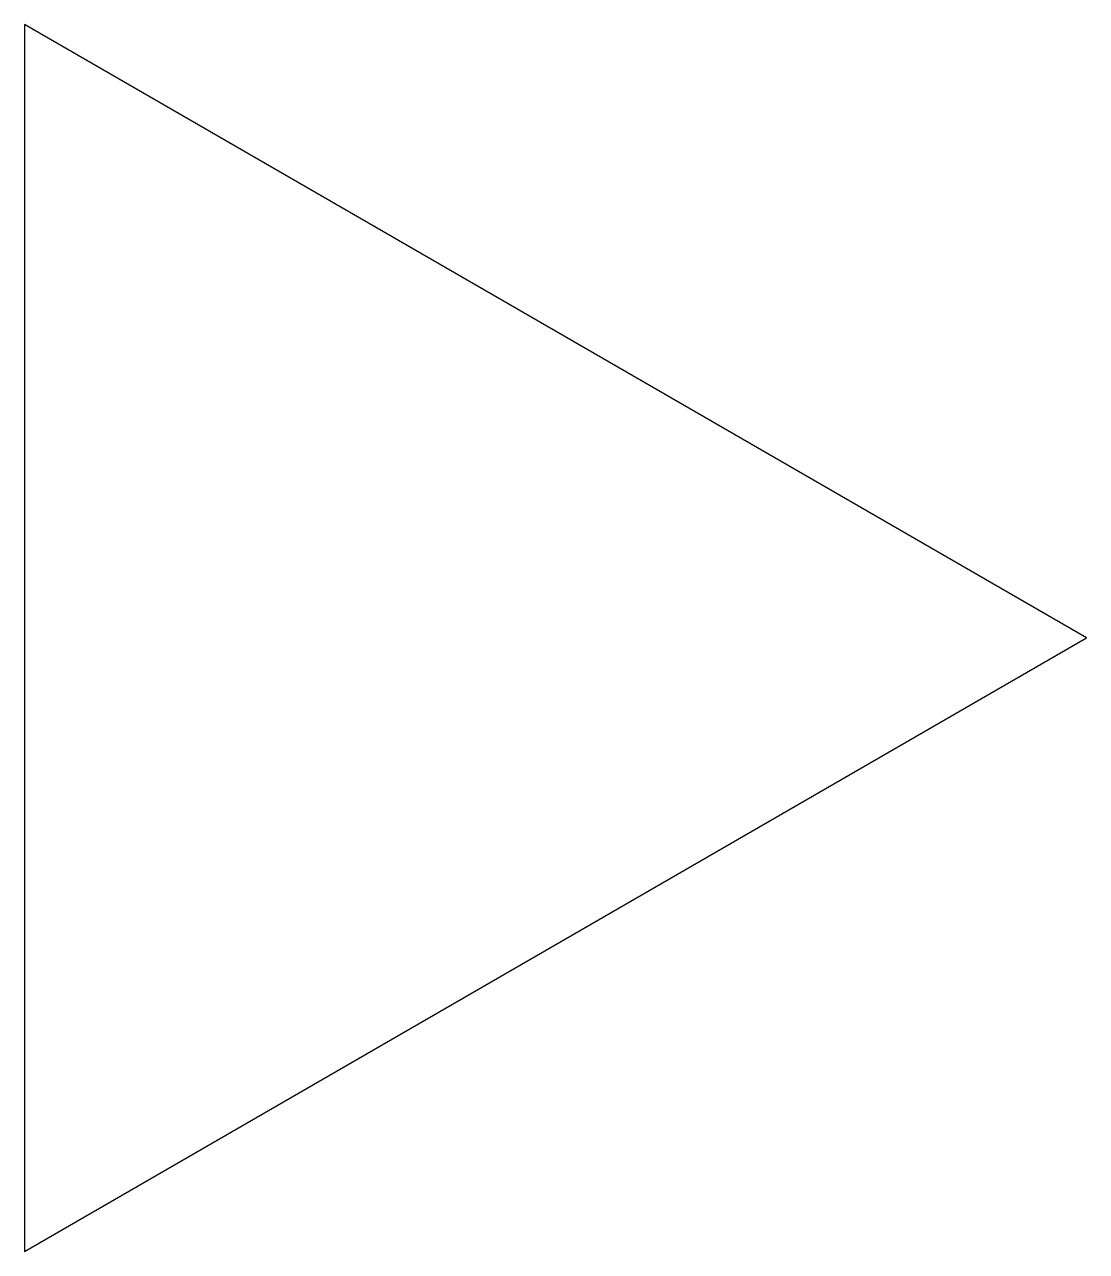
# Model space of a CAD drawing. Header units: millimetres. Extents: x -0.5 to 1, y -0.87 to 0.87.
import ezdxf

# ---------------------------------------------------------------- set-up
doc = ezdxf.new("R2010")
doc.units = ezdxf.units.MM
doc.header["$LTSCALE"] = 12

msp = doc.modelspace()

# ---------------------------------------------------------------- linework, layer by layer
msp.add_lwpolyline([(1, 0), (-0.5, 0.866), (-0.5, -0.866)], close=True)

doc.saveas('drawing.dxf')
